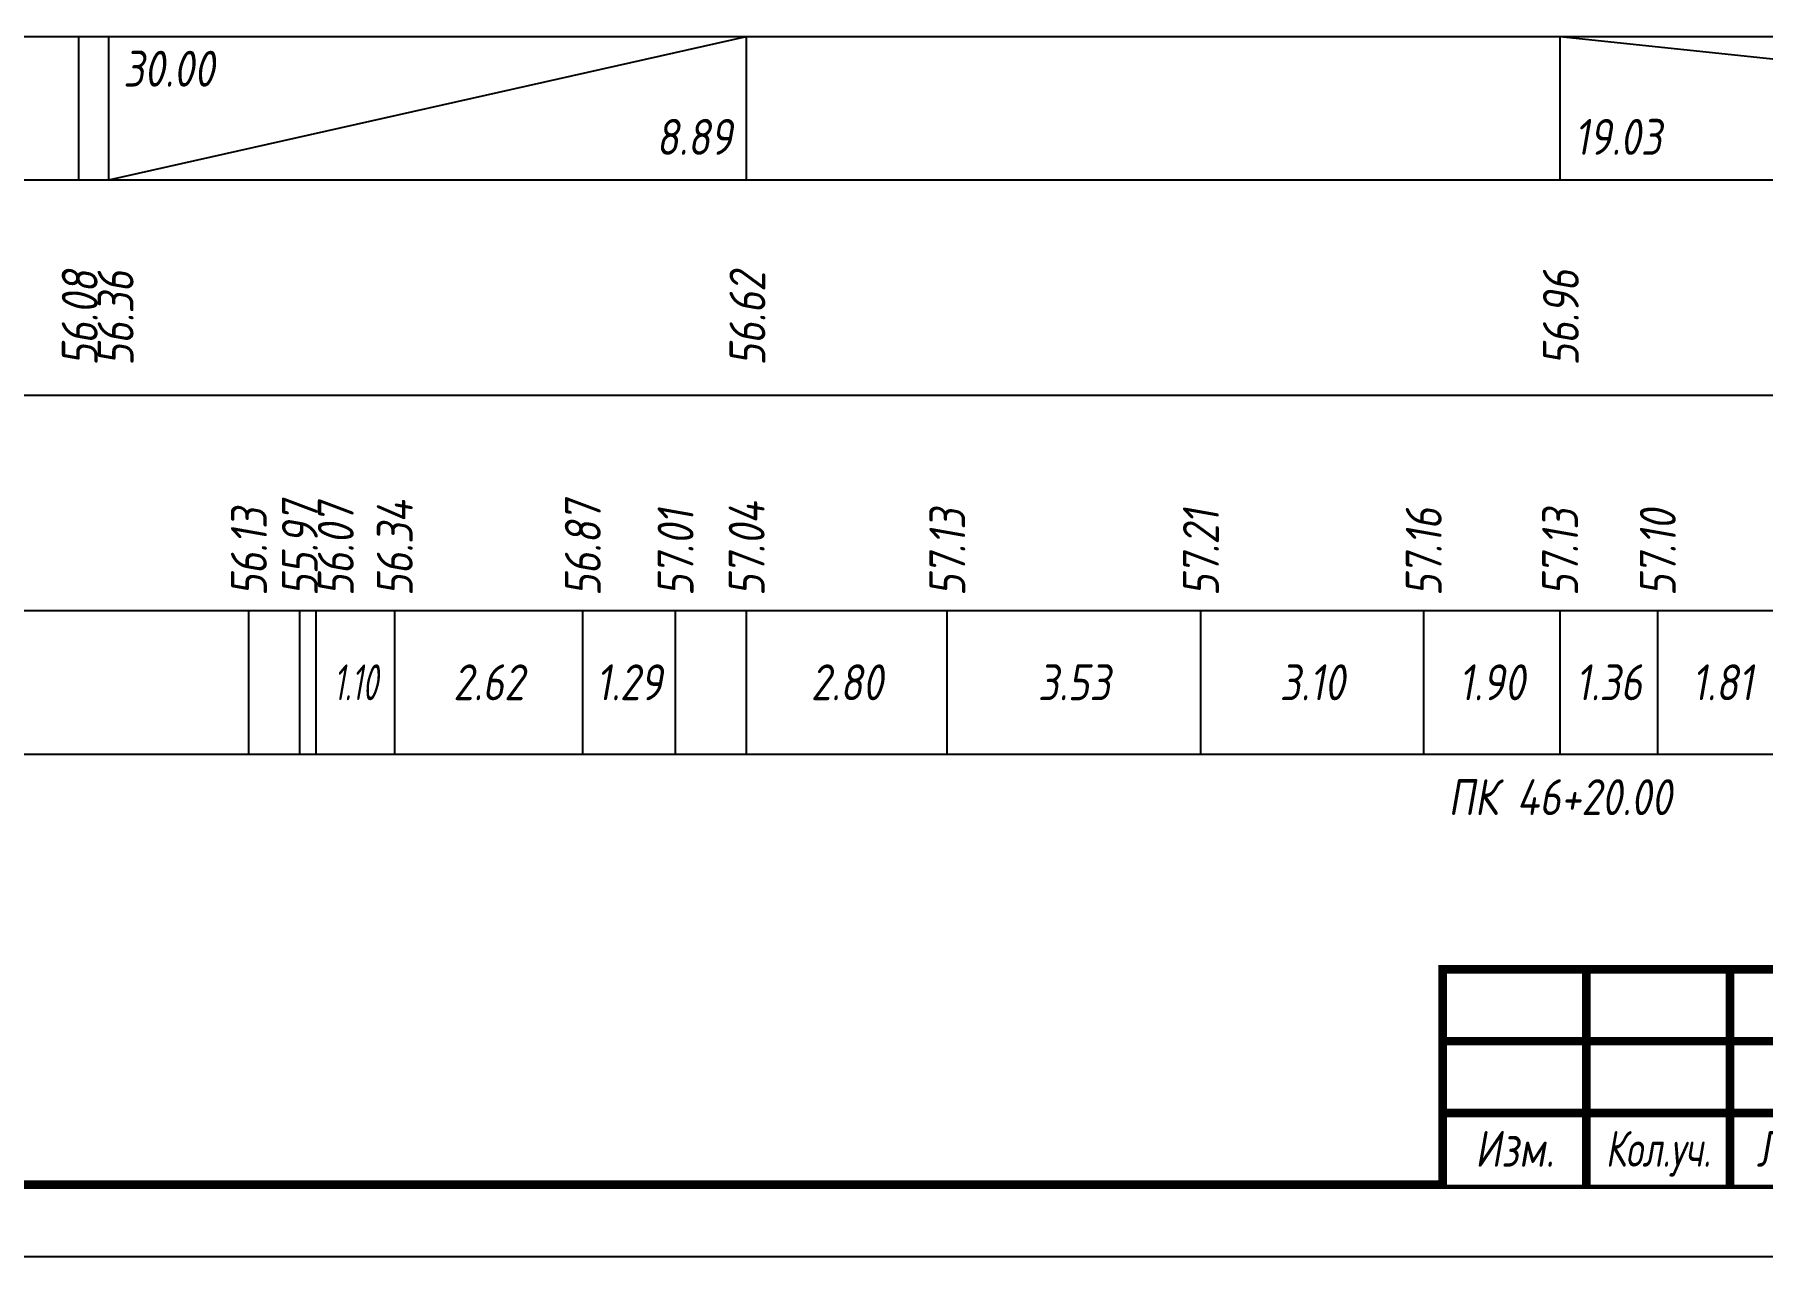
# Model space of a CAD drawing. Extents: x -717 to 1451, y -133302 to 233.
# Drawn here: x 101.9 to 222.2, y -73130.4 to -73045.3 of the extents above; entities that cross this region are included whole.
import ezdxf
from ezdxf.enums import TextEntityAlignment as Align

# ---------------------------------------------------------------- set-up
doc = ezdxf.new("R2010")
doc.units = 0
for name, color, linetype in [('Зарамочное оформление', 7, 'Continuous'), ('Код_510', 7, 'Continuous'), ('Код_516', 1, 'Continuous'), ('Подписи поперечников', 7, 'Continuous'), ('Таблица', 7, 'Continuous')]:
    doc.layers.add(name, color=color, linetype=linetype)
doc.styles.add('М', font='romand.shx', dxfattribs={"width": 0.8, "oblique": 10, "height": 2.5})

# ---------------------------------------------------------------- blocks, each defined once
blk = doc.blocks.new('Штамп')
at = {"linetype": 'Continuous'}
blk.add_wipeout([(199.95, -411.25), (384.95, -411.25), (384.95, -426.25), (199.95, -426.25)], dxfattribs=at).dxf.layer = 'Зарамочное оформление'
at = {"layer": 'Зарамочное оформление', "linetype": 'Continuous', "lineweight": -3, "const_width": 0.6, "flags": 128}
for points in [[(199.95, -426.25), (199.95, -411.25), (384.95, -411.25)], [(209.95, -411.25), (209.95, -426.25)], [(219.95, -411.25), (219.95, -426.25)], [(199.95, -416.25), (264.95, -416.25)], [(199.95, -421.25), (264.95, -421.25)]]:
    blk.add_lwpolyline(points, dxfattribs=at)
at = {"layer": 'Зарамочное оформление', "linetype": 'Continuous', "style": 'М', "oblique": 10}
for s, width, p in [('Изм.', 0.8, (204.95, -423.75)), ('Кол.уч.', 0.7, (214.95, -423.75)), ('Лист', 0.8, (224.95, -423.75))]:
    blk.add_text(s, height=2.5, dxfattribs=dict(at, width=width)).set_placement(p, align=Align.MIDDLE_CENTER)
blk = doc.blocks.new('шифр')
blk.add_blockref('Штамп', (0, -72759))

msp = doc.modelspace()

# ---------------------------------------------------------------- linework, layer by layer
at = {"flags": 128}
msp.add_lwpolyline([(-30.054, -73130.421), (389.946, -73130.421), (389.946, -72833.421), (-30.054, -72833.421)], close=True, dxfattribs=at)
at = {"const_width": 0.6, "flags": 128}
msp.add_lwpolyline([(-10.054, -73125.421), (384.946, -73125.421), (384.946, -72838.421), (-10.054, -72838.421)], close=True, dxfattribs=at)
at = {"layer": 'Код_510'}
for p, q in [((116.786, -73095.421), (116.786, -73085.421)), ((120.335, -73095.421), (120.335, -73085.421)), ((121.472, -73095.421), (121.472, -73085.421)), ((126.947, -73095.421), (126.947, -73085.421)), ((140.047, -73095.421), (140.047, -73085.421)), ((146.506, -73095.421), (146.506, -73085.421)), ((151.458, -73095.421), (151.458, -73085.421)), ((165.437, -73095.421), (165.437, -73085.421)), ((183.103, -73095.421), (183.103, -73085.421)), ((198.623, -73095.421), (198.623, -73085.421))]:
    msp.add_line(p, q, dxfattribs=at)
at = {"layer": 'Код_516'}
for p, q in [((104.946, -73055.421), (104.946, -73045.421)), ((107.028, -73055.421), (107.028, -73045.421)), ((107.028, -73055.421), (151.458, -73045.421)), ((151.458, -73055.421), (151.458, -73045.421))]:
    msp.add_line(p, q, dxfattribs=at)

# ---------------------------------------------------------------- texts
at = {"layer": 'Код_510', "style": 'М', "oblique": 10, "width": 0.8}
for s, p in [('55.97', (120.335, -73084.421)), ('56.07', (122.835, -73084.421)), ('56.34', (126.947, -73084.421)), ('56.87', (140.047, -73084.421)), ('57.04', (151.458, -73084.421)), ('56.13', (116.786, -73084.421)), ('57.01', (146.506, -73084.421)), ('57.13', (165.437, -73084.421)), ('57.21', (183.103, -73084.421))]:
    msp.add_text(s, height=2.5, rotation=90, dxfattribs=at).set_placement(p, align=Align.MIDDLE_LEFT)
at = {"layer": 'Код_510', "style": 'М', "oblique": 10}
for s, width, p in [('1.10', 0.6, (124.21, -73090.421)), ('2.62', 0.8, (133.497, -73090.421)), ('1.29', 0.8, (143.276, -73090.421)), ('2.80', 0.8, (158.447, -73090.421)), ('3.53', 0.8, (174.27, -73090.421)), ('3.10', 0.8, (190.863, -73090.421))]:
    msp.add_text(s, height=2.5, dxfattribs=dict(at, width=width)).set_placement(p, align=Align.MIDDLE_CENTER)
at = {"layer": 'Код_516', "style": 'М', "oblique": 10, "width": 0.8}
msp.add_text('30.00', height=2.5, dxfattribs=at).set_placement((108.028, -73046.421), align=Align.TOP_LEFT)
msp.add_text('8.89', height=2.5, dxfattribs=at).set_placement((150.458, -73054.421), align=Align.BOTTOM_RIGHT)
for s, p in [('56.08', (105, -73068.371)), ('56.36', (107.5, -73068.371)), ('56.62', (151.512, -73068.371))]:
    msp.add_text(s, height=2.5, rotation=90, dxfattribs=at).set_placement(p, align=Align.MIDDLE_LEFT)

# ---------------------------------------------------------------- next in the draw order: block references
msp.add_blockref('шифр', (0, 59.829))

# ---------------------------------------------------------------- next in the draw order: linework, layer by layer
at = {"layer": 'Код_510'}
for p, q in [((208.122, -73095.421), (208.122, -73085.421)), ((214.93, -73095.421), (214.93, -73085.421))]:
    msp.add_line(p, q, dxfattribs=at)
at = {"layer": 'Код_516'}
for p, q in [((208.122, -73055.421), (208.122, -73045.421)), ((208.122, -73045.421), (303.292, -73055.421))]:
    msp.add_line(p, q, dxfattribs=at)
at = {"layer": 'Таблица'}
for p, q in [((80, -73045.421), (332.595, -73045.421)), ((79.946, -73055.421), (332.54, -73055.421)), ((79.946, -73070.421), (332.54, -73070.421)), ((79.946, -73085.421), (332.54, -73085.421)), ((79.946, -73095.421), (332.54, -73095.421))]:
    msp.add_line(p, q, dxfattribs=at)

# ---------------------------------------------------------------- next in the draw order: texts
at = {"layer": 'Код_510', "style": 'М', "oblique": 10, "width": 0.8}
for s, p in [('57.16', (198.623, -73084.421)), ('57.13', (208.122, -73084.421)), ('57.10', (214.93, -73084.421))]:
    msp.add_text(s, height=2.5, rotation=90, dxfattribs=at).set_placement(p, align=Align.MIDDLE_LEFT)
for s, p in [('1.90', (203.373, -73090.421)), ('1.36', (211.526, -73090.421)), ('1.81', (219.446, -73090.421))]:
    msp.add_text(s, height=2.5, dxfattribs=at).set_placement(p, align=Align.MIDDLE_CENTER)
at = {"layer": 'Код_516', "style": 'М', "oblique": 10, "width": 0.8}
msp.add_text('19.03', height=2.5, dxfattribs=at).set_placement((209.122, -73054.421), align=Align.BOTTOM_LEFT)
msp.add_text('56.96', height=2.5, rotation=90, dxfattribs=at).set_placement((208.177, -73068.371), align=Align.MIDDLE_LEFT)
at = {"layer": 'Подписи поперечников', "style": 'М', "oblique": 10, "width": 0.8}
msp.add_text('ПК 46+20.00', height=2.5, dxfattribs=at).set_placement((208.122, -73100.421), align=Align.BOTTOM_CENTER)

doc.saveas('drawing.dxf')
